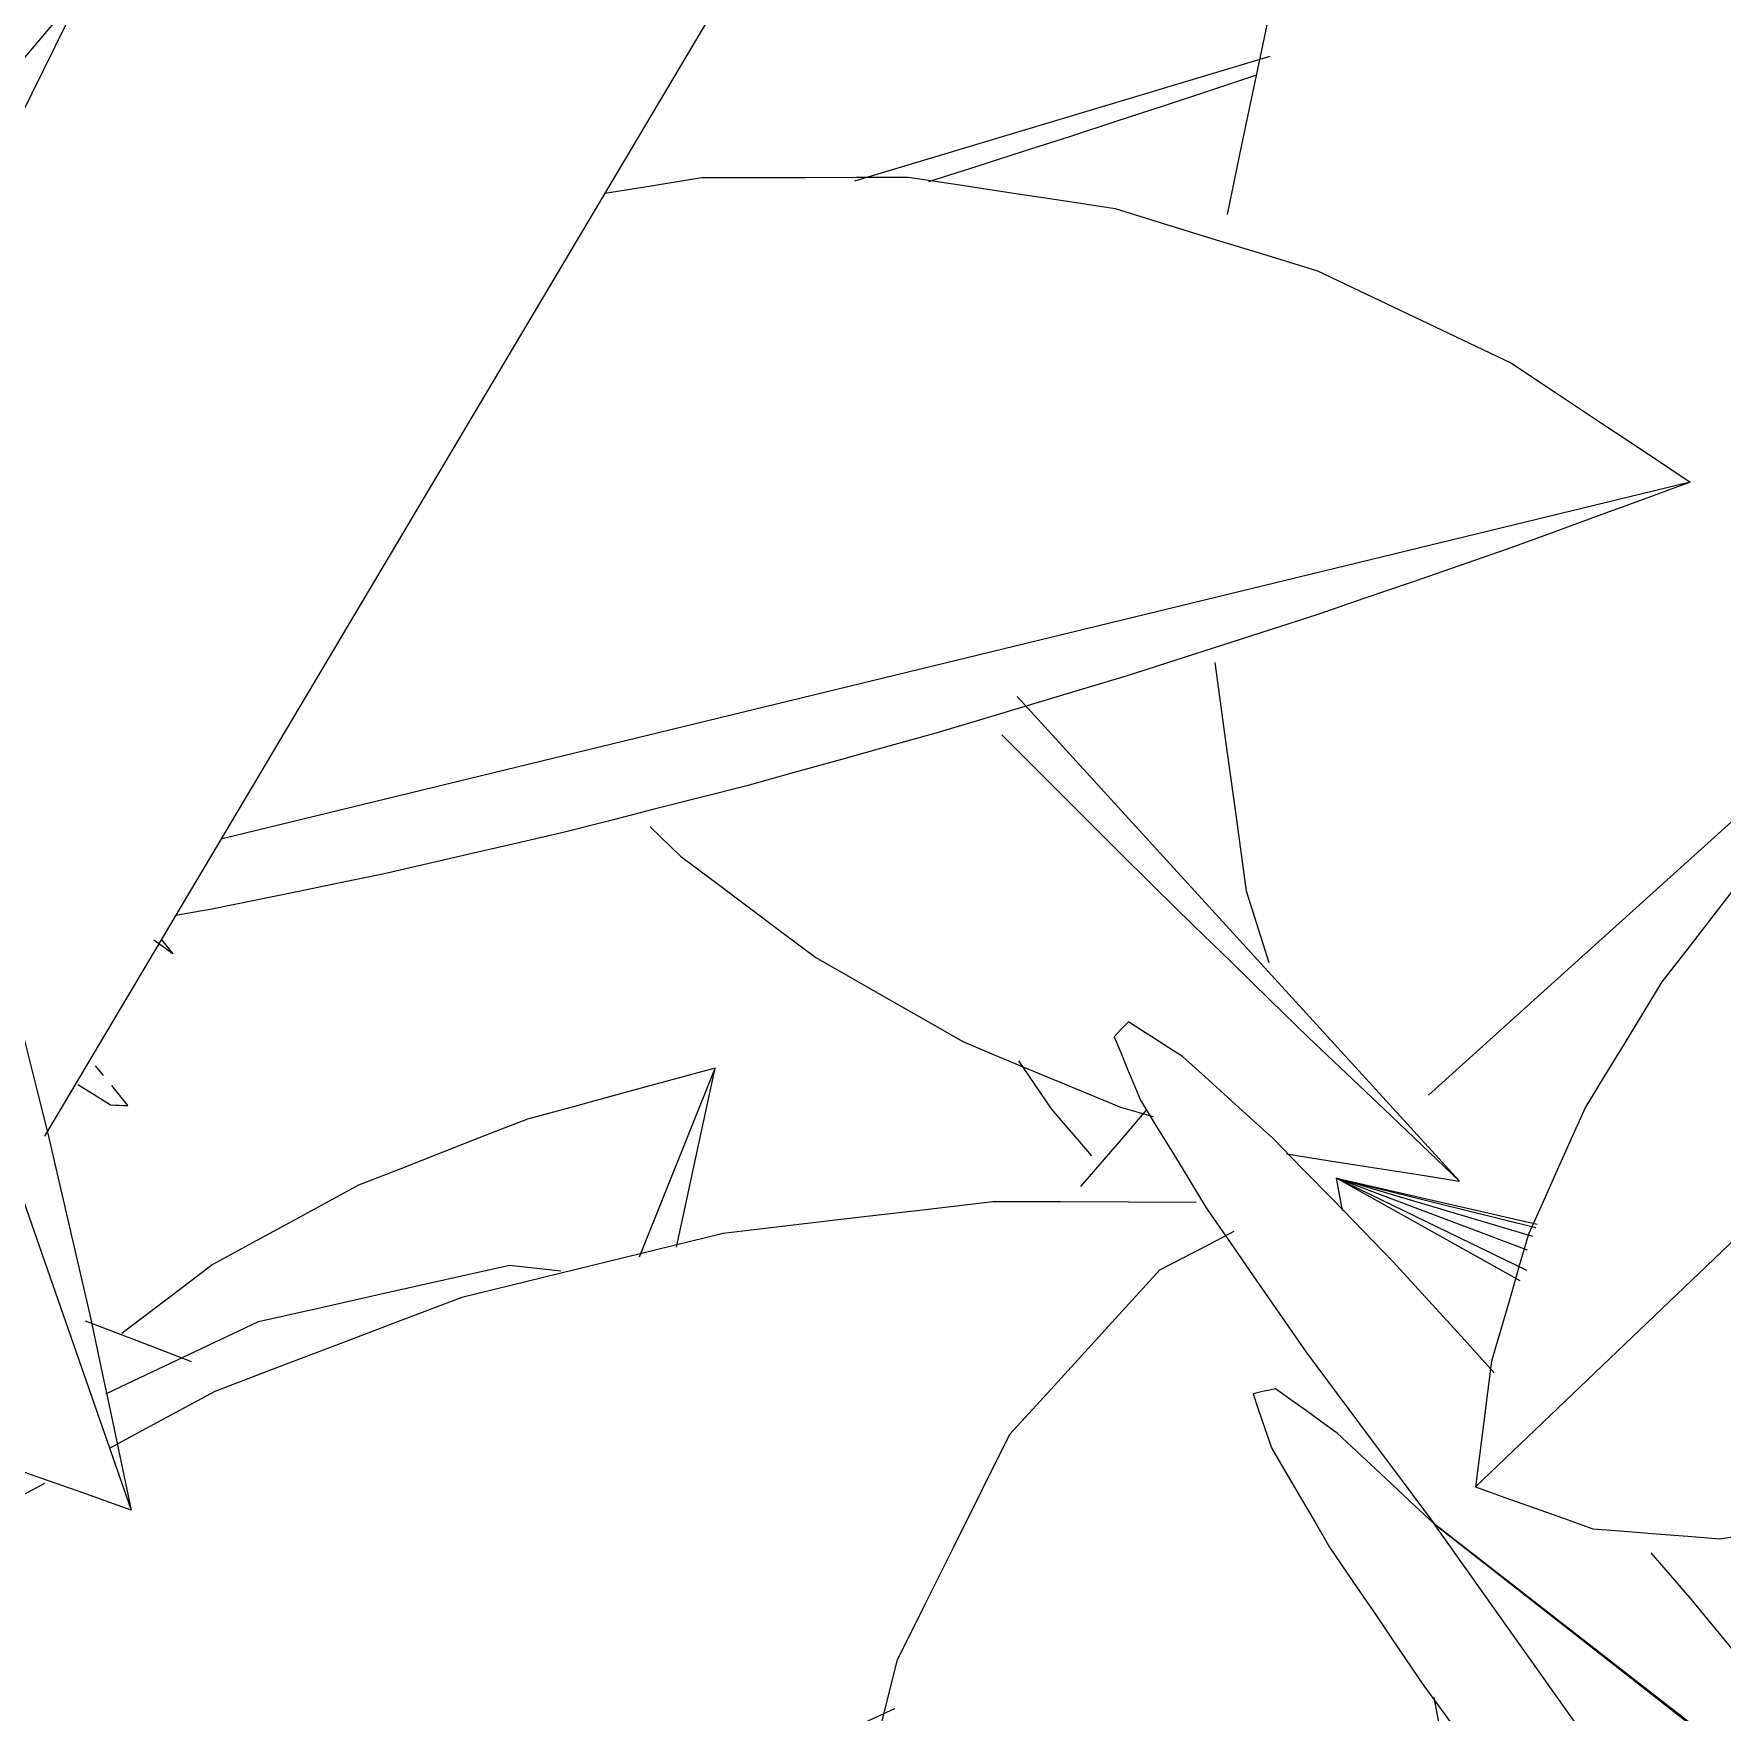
# Model space of a CAD drawing. Header units: metres. Extents: x 10.2 to 20.8, y -0.2 to 6.6.
# Drawn here: x 17.81146 to 17.84495, y 1.75823 to 1.79152 of the extents above; entities that cross this region are included whole.
import ezdxf

# ---------------------------------------------------------------- set-up
doc = ezdxf.new("R2010")
doc.units = ezdxf.units.M
doc.layers.add('Importações nas famílias', color=250, linetype='Continuous', lineweight=5)
doc.layers.add('Vegetação', color=7, linetype='Continuous', lineweight=5)

# ---------------------------------------------------------------- blocks, each defined once
blk = doc.blocks.new('Planta_pergolado_12200 - plantas pergolado_skp_Component_12-V84-Corte 3')
at = {"layer": 'Importações nas famílias'}
blk.add_line((17.900147, 0.846743), (17.910351, 0.817491), dxfattribs=at)
at = {"layer": 'Importações nas famílias', "flags": 128}
for points in [[(17.897679, 0.844328), (17.898296, 0.844932), (17.898913, 0.845536), (17.89953, 0.84614), (17.900147, 0.846743)], [(17.900147, 0.846743), (17.900326, 0.846599), (17.900505, 0.846454), (17.900685, 0.84631), (17.900864, 0.846165)], [(17.900864, 0.846165), (17.901057, 0.84592), (17.901251, 0.845674), (17.901444, 0.845428), (17.901637, 0.845183)], [(17.901637, 0.845183), (17.901842, 0.844838), (17.902047, 0.844494), (17.902252, 0.84415), (17.902457, 0.843806)], [(17.895777, 0.841694), (17.896252, 0.842353), (17.896728, 0.843011), (17.897203, 0.84367), (17.897679, 0.844328)], [(17.902457, 0.843806), (17.902671, 0.843367), (17.902886, 0.842929), (17.9031, 0.84249), (17.903315, 0.842051)], [(17.903315, 0.842051), (17.903536, 0.841523), (17.903757, 0.840994), (17.903979, 0.840466), (17.9042, 0.839937)], [(17.894484, 0.838902), (17.894808, 0.8396), (17.895131, 0.840298), (17.895454, 0.840996), (17.895777, 0.841694)], [(17.9042, 0.839937), (17.904426, 0.839325), (17.904652, 0.838713), (17.904878, 0.8381), (17.905104, 0.837488)], [(17.893833, 0.836019), (17.893996, 0.83674), (17.894159, 0.837461), (17.894322, 0.838182), (17.894484, 0.838902)], [(17.905104, 0.837488), (17.905332, 0.836799), (17.905561, 0.836109), (17.905789, 0.83542), (17.906017, 0.834731)], [(17.893837, 0.833112), (17.893836, 0.833839), (17.893835, 0.834565), (17.893834, 0.835292), (17.893833, 0.836019)], [(17.906017, 0.834731), (17.906244, 0.833972), (17.906472, 0.833213), (17.9067, 0.832454), (17.906927, 0.831695)], [(17.894496, 0.830248), (17.894331, 0.830964), (17.894166, 0.83168), (17.894001, 0.832396), (17.893837, 0.833112)], [(17.906927, 0.831695), (17.907152, 0.830876), (17.907377, 0.830056), (17.907601, 0.829236), (17.907826, 0.828416)], [(17.895796, 0.827496), (17.895471, 0.828184), (17.895146, 0.828872), (17.894821, 0.82956), (17.894496, 0.830248)], [(17.907826, 0.828416), (17.908045, 0.827545), (17.908264, 0.826673), (17.908483, 0.825801), (17.908703, 0.82493)], [(17.897705, 0.82492), (17.897227, 0.825564), (17.89675, 0.826208), (17.896273, 0.826852), (17.895796, 0.827496)], [(17.900179, 0.82258), (17.89956, 0.823165), (17.898942, 0.82375), (17.898323, 0.824335), (17.897705, 0.82492)], [(17.908703, 0.82493), (17.908914, 0.824016), (17.909125, 0.823102), (17.909336, 0.822188), (17.909548, 0.821274)], [(17.90316, 0.820531), (17.902414, 0.821043), (17.901669, 0.821555), (17.900924, 0.822068), (17.900179, 0.82258)], [(17.909548, 0.821274), (17.909748, 0.820329), (17.909949, 0.819383), (17.91015, 0.818437), (17.910351, 0.817491)], [(17.906577, 0.818821), (17.905723, 0.819249), (17.904868, 0.819676), (17.904014, 0.820104), (17.90316, 0.820531)], [(17.910351, 0.817491), (17.909408, 0.817824), (17.908464, 0.818156), (17.907521, 0.818489), (17.906577, 0.818821)]]:
    blk.add_lwpolyline(points, dxfattribs=at)
blk = doc.blocks.new('Planta_pergolado_12200 - plantas pergolado_skp_Component_12-V85-Corte 3')
at = {"layer": 'Importações nas famílias'}
for p, q in [((17.94127, 0.837876), (17.91213, 0.830794)), ((17.911948, 0.829407), (17.911232, 0.829281))]:
    blk.add_line(p, q, dxfattribs=at)
at = {"layer": 'Importações nas famílias', "flags": 128}
for points in [[(17.919742, 0.843608), (17.920662, 0.843755), (17.92166, 0.843915)], [(17.92166, 0.843915), (17.922685, 0.843917), (17.923709, 0.843919), (17.924733, 0.843921), (17.925757, 0.843924)], [(17.925757, 0.843924), (17.926783, 0.843769), (17.927809, 0.843613), (17.928835, 0.843458), (17.929861, 0.843303)], [(17.929861, 0.843303), (17.930865, 0.842994), (17.931869, 0.842684), (17.932873, 0.842375), (17.933877, 0.842066)], [(17.933877, 0.842066), (17.934835, 0.84161), (17.935794, 0.841155), (17.936752, 0.840699), (17.93771, 0.840243)], [(17.93771, 0.840243), (17.9386, 0.839651), (17.93949, 0.83906), (17.94038, 0.838468), (17.94127, 0.837876)], [(17.94127, 0.837876), (17.940358, 0.837541), (17.939445, 0.837207), (17.938533, 0.836872), (17.93762, 0.836537)], [(17.93762, 0.836537), (17.936686, 0.836215), (17.935751, 0.835894), (17.934817, 0.835572), (17.933883, 0.835251)], [(17.933883, 0.835251), (17.932937, 0.834947), (17.931991, 0.834642), (17.931045, 0.834338), (17.930099, 0.834034)], [(17.930099, 0.834034), (17.929151, 0.83375), (17.928204, 0.833466), (17.927257, 0.833182), (17.92631, 0.832898)], [(17.92631, 0.832898), (17.925373, 0.832637), (17.924435, 0.832377), (17.923498, 0.832116), (17.92256, 0.831856)], [(17.92256, 0.831856), (17.921642, 0.831622), (17.920724, 0.831388), (17.919807, 0.831154), (17.918889, 0.83092)], [(17.918889, 0.83092), (17.918001, 0.830716), (17.917114, 0.830511), (17.916226, 0.830306), (17.915339, 0.830101)], [(17.915339, 0.830101), (17.914491, 0.829927), (17.913643, 0.829754), (17.912795, 0.82958), (17.911948, 0.829407)]]:
    blk.add_lwpolyline(points, dxfattribs=at)
blk = doc.blocks.new('Planta_pergolado_12200 - plantas pergolado_skp_Component_12-V86-Corte 3')
at = {"layer": 'Importações nas famílias'}
blk.add_line((17.930502, 0.861723), (17.908631, 0.824904), dxfattribs=at)
at = {"layer": 'Importações nas famílias', "flags": 128}
blk.add_lwpolyline([(17.907917, 0.844643), (17.908382, 0.845587), (17.908847, 0.846531), (17.909312, 0.847475), (17.909778, 0.848419)], dxfattribs=at)
blk = doc.blocks.new('Planta_pergolado_12200 - plantas pergolado_skp_Component_17-V464-Corte 3')
at = {"layer": 'Importações nas famílias'}
for p, q in [((17.812886, 1.792958), (17.806601, 1.785507)), ((17.814221, 1.773274), (17.813839, 1.773545)), ((17.813999, 1.773545), (17.814221, 1.773274))]:
    blk.add_line(p, q, dxfattribs=at)
blk = doc.blocks.new('Planta_pergolado_12200 - plantas pergolado_skp_Component_16-V465-Corte 3')
for name, p in [('Planta_pergolado_12200 - plantas pergolado_skp_Component_17-V464-Corte 3', (0, 0)), ('Planta_pergolado_12200 - plantas pergolado_skp_Component_12-V86-Corte 3', (-0.096957, 0.944751)), ('Planta_pergolado_12200 - plantas pergolado_skp_Component_12-V84-Corte 3', (-0.096957, 0.944751)), ('Planta_pergolado_12200 - plantas pergolado_skp_Component_12-V85-Corte 3', (-0.096957, 0.944751))]:
    blk.add_blockref(name, p)
blk = doc.blocks.new('Planta_pergolado_12200 - plantas pergolado_skp_Component_12-V82-Corte 3')
at = {"layer": 'Importações nas famílias'}
blk.add_line((17.854673, 0.790909), (17.880921, 0.814013), dxfattribs=at)
at = {"layer": 'Importações nas famílias', "flags": 128}
for points in [[(17.874075, 0.813284), (17.874915, 0.81342), (17.875754, 0.813557), (17.876593, 0.813694), (17.877433, 0.813831)], [(17.877433, 0.813831), (17.878305, 0.813876), (17.879177, 0.813922), (17.880049, 0.813967), (17.880921, 0.814013)], [(17.880921, 0.814013), (17.880181, 0.813257), (17.87944, 0.812502), (17.8787, 0.811746), (17.87796, 0.81099)], [(17.870885, 0.812377), (17.871683, 0.812604), (17.87248, 0.81283), (17.873278, 0.813057), (17.874075, 0.813284)], [(17.867899, 0.811122), (17.868645, 0.811436), (17.869392, 0.81175), (17.870139, 0.812063), (17.870885, 0.812377)], [(17.865148, 0.809531), (17.865836, 0.809929), (17.866524, 0.810327), (17.867211, 0.810724), (17.867899, 0.811122)], [(17.87796, 0.81099), (17.8772, 0.810232), (17.87644, 0.809475), (17.87568, 0.808717), (17.874919, 0.807959)], [(17.862665, 0.807623), (17.863286, 0.8081), (17.863907, 0.808577), (17.864528, 0.809054), (17.865148, 0.809531)], [(17.874919, 0.807959), (17.874157, 0.807217), (17.873395, 0.806475), (17.872633, 0.805733), (17.871871, 0.804991)], [(17.860476, 0.805419), (17.861024, 0.80597), (17.861571, 0.806521), (17.862118, 0.807072), (17.862665, 0.807623)], [(17.858607, 0.802943), (17.859074, 0.803562), (17.859542, 0.804181), (17.860009, 0.8048), (17.860476, 0.805419)], [(17.871871, 0.804991), (17.871125, 0.804282), (17.870379, 0.803573), (17.869633, 0.802865), (17.868886, 0.802156)], [(17.857076, 0.800222), (17.857459, 0.800902), (17.857841, 0.801582), (17.858224, 0.802263), (17.858607, 0.802943)], [(17.868886, 0.802156), (17.868174, 0.801496), (17.867461, 0.800837), (17.866748, 0.800178), (17.866035, 0.799519)], [(17.855903, 0.797288), (17.856196, 0.798021), (17.85649, 0.798755), (17.856783, 0.799489), (17.857076, 0.800222)], [(17.866035, 0.799519), (17.865372, 0.798925), (17.86471, 0.798331), (17.864047, 0.797737), (17.863384, 0.797143)], [(17.855099, 0.794172), (17.8553, 0.794951), (17.855501, 0.79573), (17.855702, 0.796509), (17.855903, 0.797288)], [(17.863384, 0.797143), (17.862787, 0.796628), (17.86219, 0.796113), (17.861593, 0.795599), (17.860996, 0.795084)], [(17.860996, 0.795084), (17.860479, 0.79466), (17.859962, 0.794237), (17.859444, 0.793813), (17.858927, 0.793389)], [(17.854673, 0.790909), (17.85478, 0.791725), (17.854886, 0.792541), (17.854992, 0.793356), (17.855099, 0.794172)], [(17.858927, 0.793389), (17.858502, 0.793067), (17.858076, 0.792744), (17.857651, 0.792422), (17.857225, 0.7921)], [(17.857225, 0.7921), (17.856901, 0.791886), (17.856578, 0.791672), (17.856254, 0.791458), (17.85593, 0.791245)], [(17.85593, 0.791245), (17.855716, 0.791145), (17.855502, 0.791045), (17.855287, 0.790945), (17.855073, 0.790845)], [(17.855073, 0.790845), (17.854973, 0.790861), (17.854873, 0.790877), (17.854773, 0.790893), (17.854673, 0.790909)]]:
    blk.add_lwpolyline(points, dxfattribs=at)
blk = doc.blocks.new('Planta_pergolado_12200 - plantas pergolado_skp_Component_16-V490-Corte 3')
blk.add_blockref('Planta_pergolado_12200 - plantas pergolado_skp_Component_12-V82-Corte 3', (-0.019417, 0.944751))
blk = doc.blocks.new('Planta_pergolado_12200 - plantas pergolado_skp_-3067431-Corte 3')
for name in ['Planta_pergolado_12200 - plantas pergolado_skp_Component_16-V465-Corte 3', 'Planta_pergolado_12200 - plantas pergolado_skp_Component_16-V490-Corte 3']:
    blk.add_blockref(name, (0, 0))
blk = doc.blocks.new('Planta_pergolado_12200 - plantas pergolado_skp_-3067432-Corte 3')
blk.add_blockref('Planta_pergolado_12200 - plantas pergolado_skp_-3067431-Corte 3', (0, 0))
blk = doc.blocks.new('Planta_pergolado_12200 - plantas pergolado_skp_Component_17-V814-Corte 3')
at = {"layer": 'Importações nas famílias', "flags": 128}
blk.add_lwpolyline([(17.833516, 1.770164), (17.832983, 1.769545), (17.832217, 1.768657)], dxfattribs=at)
blk = doc.blocks.new('Planta_pergolado_12200 - plantas pergolado_skp_Component_16-V815-Corte 3')
blk.add_blockref('Planta_pergolado_12200 - plantas pergolado_skp_Component_17-V814-Corte 3', (0, 0))
blk = doc.blocks.new('Planta_pergolado_12200 - plantas pergolado_skp_-3067440-Corte 3')
blk.add_blockref('Planta_pergolado_12200 - plantas pergolado_skp_Component_16-V815-Corte 3', (0, 0))
blk = doc.blocks.new('Planta_pergolado_12200 - plantas pergolado_skp_Component_12-V921-Corte 3')
at = {"layer": 'Importações nas famílias'}
for p, q in [((17.830869, 1.798008), (17.831364, 1.797883)), ((17.835975, 1.791066), (17.827735, 1.788597))]:
    blk.add_line(p, q, dxfattribs=at)
at = {"layer": 'Importações nas famílias', "flags": 128}
for points in [[(17.828741, 1.798206), (17.829805, 1.798107), (17.830869, 1.798008)], [(17.832945, 1.797487), (17.833983, 1.797226), (17.835021, 1.796966)], [(17.835021, 1.796966), (17.836009, 1.79655), (17.836997, 1.796135), (17.837846, 1.795777)], [(17.835693, 1.790689), (17.834775, 1.790387), (17.833856, 1.790086), (17.832938, 1.789785), (17.83202, 1.789483)], [(17.83202, 1.789483), (17.831082, 1.789183), (17.830143, 1.788883), (17.829205, 1.788583)]]:
    blk.add_lwpolyline(points, dxfattribs=at)
blk = doc.blocks.new('Planta_pergolado_12200 - plantas pergolado_skp_Component_16-V924-Corte 3')
blk.add_blockref('Planta_pergolado_12200 - plantas pergolado_skp_Component_12-V921-Corte 3', (0, 0))
blk = doc.blocks.new('Planta_pergolado_12200 - plantas pergolado_skp_Component_17-V986-Corte 3')
at = {"layer": 'Importações nas famílias'}
blk.add_line((17.820898, 1.7671), (17.821912, 1.766986), dxfattribs=at)
at = {"layer": 'Importações nas famílias', "flags": 128}
for points in [[(17.815919, 1.765981), (17.817163, 1.766261), (17.818408, 1.766541), (17.819653, 1.76682), (17.820898, 1.7671)], [(17.812892, 1.764546), (17.813181, 1.764683), (17.81455, 1.765332), (17.815919, 1.765981)]]:
    blk.add_lwpolyline(points, dxfattribs=at)
blk = doc.blocks.new('Planta_pergolado_12200 - plantas pergolado_skp_Component_16-V987-Corte 3')
blk.add_blockref('Planta_pergolado_12200 - plantas pergolado_skp_Component_17-V986-Corte 3', (0, 0))
blk = doc.blocks.new('Planta_pergolado_12200 - plantas pergolado_skp_-V996-Corte 3')
blk.add_blockref('Planta_pergolado_12200 - plantas pergolado_skp_Component_16-V987-Corte 3', (0, 0))
blk = doc.blocks.new('Planta_pergolado_12200 - plantas pergolado_skp_-3067442-Corte 3')
for name in ['Planta_pergolado_12200 - plantas pergolado_skp_-V996-Corte 3', 'Planta_pergolado_12200 - plantas pergolado_skp_Component_16-V924-Corte 3']:
    blk.add_blockref(name, (0, 0))
blk = doc.blocks.new('Planta_pergolado_12200 - plantas pergolado_skp_-3067443-Corte 3')
for name in ['Planta_pergolado_12200 - plantas pergolado_skp_-3067442-Corte 3', 'Planta_pergolado_12200 - plantas pergolado_skp_-3067440-Corte 3']:
    blk.add_blockref(name, (0, 0))
blk = doc.blocks.new('Planta_pergolado_12200 - plantas pergolado_skp_Component_12-V1027-Corte 3')
at = {"layer": 'Importações nas famílias'}
blk.add_line((17.77911, 1.792388), (17.78447, 1.786518), dxfattribs=at)
at = {"layer": 'Importações nas famílias', "flags": 128}
for points in [[(17.780697, 1.789216), (17.780051, 1.789912), (17.779405, 1.790608)], [(17.783498, 1.786279), (17.782798, 1.787013), (17.782097, 1.787748), (17.781397, 1.788482), (17.780697, 1.789216)], [(17.774652, 1.787259), (17.775102, 1.786535), (17.775552, 1.785811)], [(17.775552, 1.785811), (17.776082, 1.785154), (17.776611, 1.784497), (17.777141, 1.783839), (17.77767, 1.783182)]]:
    blk.add_lwpolyline(points, dxfattribs=at)
blk = doc.blocks.new('Planta_pergolado_12200 - plantas pergolado_skp_Component_12-V1028-Corte 3')
at = {"layer": 'Importações nas famílias'}
for p, q in [((17.77927, 1.79275), (17.779229, 1.793548)), ((17.778691, 1.792843), (17.779414, 1.784024))]:
    blk.add_line(p, q, dxfattribs=at)
at = {"layer": 'Importações nas famílias', "flags": 128}
for points in [[(17.779392, 1.789377), (17.779362, 1.79022), (17.779331, 1.791063), (17.779301, 1.791907), (17.77927, 1.79275)], [(17.779441, 1.786446), (17.779429, 1.787178), (17.779417, 1.787911), (17.779404, 1.788644), (17.779392, 1.789377)], [(17.775935, 1.788776), (17.776457, 1.787944), (17.77698, 1.787112)], [(17.77698, 1.787112), (17.777588, 1.78634), (17.778197, 1.785568), (17.778805, 1.784796), (17.779414, 1.784024)], [(17.779414, 1.784024), (17.77942, 1.784629), (17.779427, 1.785235), (17.779434, 1.78584), (17.779441, 1.786446)]]:
    blk.add_lwpolyline(points, dxfattribs=at)
blk = doc.blocks.new('Planta_pergolado_12200 - plantas pergolado_skp_Component_12-V1029-Corte 3')
at = {"layer": 'Importações nas famílias'}
blk.add_line((17.823474, 1.767261), (17.824973, 1.771006), dxfattribs=at)
at = {"layer": 'Importações nas famílias', "flags": 128}
for points in [[(17.824973, 1.771006), (17.824043, 1.770754), (17.823113, 1.770501), (17.822183, 1.770248), (17.821252, 1.769995)], [(17.824209, 1.767458), (17.8244, 1.768345), (17.824591, 1.769232), (17.824782, 1.770119), (17.824973, 1.771006)], [(17.821252, 1.769995), (17.820414, 1.769668), (17.819576, 1.76934), (17.818739, 1.769012), (17.817901, 1.768684)], [(17.817901, 1.768684), (17.817175, 1.768289), (17.816449, 1.767894), (17.815723, 1.767499), (17.814998, 1.767104)], [(17.814998, 1.767104), (17.814401, 1.766651), (17.813805, 1.766198), (17.813208, 1.765744)]]:
    blk.add_lwpolyline(points, dxfattribs=at)
blk = doc.blocks.new('Planta_pergolado_12200 - plantas pergolado_skp_Component_17-V1030-Corte 3')
at = {"layer": 'Importações nas famílias'}
blk.add_line((17.791802, 1.769119), (17.79209, 1.768627), dxfattribs=at)
at = {"layer": 'Importações nas famílias', "flags": 128}
blk.add_lwpolyline([(17.791619, 1.769654), (17.79171, 1.769387), (17.791802, 1.769119)], dxfattribs=at)
blk = doc.blocks.new('Planta_pergolado_12200 - plantas pergolado_skp_Component_16-V1031-Corte 3')
for name in ['Planta_pergolado_12200 - plantas pergolado_skp_Component_12-V1028-Corte 3', 'Planta_pergolado_12200 - plantas pergolado_skp_Component_12-V1027-Corte 3', 'Planta_pergolado_12200 - plantas pergolado_skp_Component_12-V1029-Corte 3', 'Planta_pergolado_12200 - plantas pergolado_skp_Component_17-V1030-Corte 3']:
    blk.add_blockref(name, (0, 0))
blk = doc.blocks.new('Planta_pergolado_12200 - plantas pergolado_skp_-V1088-Corte 3')
blk.add_blockref('Planta_pergolado_12200 - plantas pergolado_skp_Component_16-V1031-Corte 3', (0, 0))
blk = doc.blocks.new('Planta_pergolado_12200 - plantas pergolado_skp_Component_12-V1237-Corte 3')
at = {"layer": 'Importações nas famílias'}
for p, q in [((17.814297, 1.796459), (17.814357, 1.795864)), ((17.83096, 1.778375), (17.839735, 1.768767)), ((17.823684, 1.775792), (17.824288, 1.775209)), ((17.833011, 1.77023), (17.833661, 1.770047))]:
    blk.add_line(p, q, dxfattribs=at)
at = {"layer": 'Importações nas famílias', "flags": 128}
for points in [[(17.81448, 1.796097), (17.814413, 1.796278), (17.814346, 1.796459), (17.814279, 1.79664)], [(17.833694, 1.774586), (17.832935, 1.775344), (17.832175, 1.776102), (17.831416, 1.77686), (17.830657, 1.777618)], [(17.824288, 1.775209), (17.824958, 1.774706), (17.825628, 1.774203), (17.826298, 1.773701), (17.826968, 1.773198)], [(17.836744, 1.771612), (17.835982, 1.772356), (17.835219, 1.773099), (17.834457, 1.773843), (17.833694, 1.774586)], [(17.826968, 1.773198), (17.827698, 1.772782), (17.828427, 1.772365), (17.829157, 1.771949), (17.829887, 1.771532)], [(17.829887, 1.771532), (17.830668, 1.771207), (17.831449, 1.770881), (17.83223, 1.770555), (17.833011, 1.77023)], [(17.839735, 1.768767), (17.838987, 1.769478), (17.838239, 1.77019), (17.837492, 1.770901), (17.836744, 1.771612)], [(17.836306, 1.769304), (17.837163, 1.76917), (17.83802, 1.769036), (17.838877, 1.768901), (17.839735, 1.768767)]]:
    blk.add_lwpolyline(points, dxfattribs=at)
blk = doc.blocks.new('Planta_pergolado_12200 - plantas pergolado_skp_Component_12-V1241-Corte 3')
at = {"layer": 'Importações nas famílias'}
blk.add_line((17.867002, 1.788457), (17.84005, 1.762702), dxfattribs=at)
at = {"layer": 'Importações nas famílias', "flags": 128}
for points in [[(17.867002, 1.788457), (17.866078, 1.78812), (17.865154, 1.787783), (17.86423, 1.787446), (17.863306, 1.787109)], [(17.86588, 1.78433), (17.866161, 1.785362), (17.866441, 1.786393), (17.866722, 1.787425), (17.867002, 1.788457)], [(17.863306, 1.787109), (17.86242, 1.786718), (17.861535, 1.786327), (17.860649, 1.785936), (17.859763, 1.785545)], [(17.859763, 1.785545), (17.858926, 1.785104), (17.858088, 1.784663), (17.85725, 1.784222), (17.856413, 1.783781)], [(17.864394, 1.780305), (17.864766, 1.781311), (17.865137, 1.782317), (17.865509, 1.783323), (17.86588, 1.78433)], [(17.856413, 1.783781), (17.855633, 1.783294), (17.854852, 1.782808), (17.854072, 1.782322), (17.853292, 1.781836)], [(17.853292, 1.781836), (17.852578, 1.781311), (17.851863, 1.780785), (17.851149, 1.78026), (17.850435, 1.779734)], [(17.862578, 1.776477), (17.863032, 1.777434), (17.863486, 1.778391), (17.86394, 1.779348), (17.864394, 1.780305)], [(17.850435, 1.779734), (17.849795, 1.779175), (17.849155, 1.778616), (17.848514, 1.778056), (17.847874, 1.777497)], [(17.847874, 1.777497), (17.847315, 1.77691), (17.846756, 1.776323), (17.846197, 1.775737), (17.845638, 1.77515)], [(17.860474, 1.772936), (17.861, 1.773821), (17.861526, 1.774706), (17.862052, 1.775592), (17.862578, 1.776477)], [(17.845638, 1.77515), (17.845166, 1.774542), (17.844694, 1.773934), (17.844222, 1.773326), (17.84375, 1.772718)], [(17.858132, 1.769765), (17.858718, 1.770558), (17.859303, 1.771351), (17.859888, 1.772143), (17.860474, 1.772936)], [(17.84375, 1.772718), (17.843371, 1.772096), (17.842992, 1.771474), (17.842613, 1.770852), (17.842233, 1.77023)], [(17.842233, 1.77023), (17.841951, 1.769601), (17.841668, 1.768972), (17.841386, 1.768342), (17.841103, 1.767713)], [(17.855607, 1.767039), (17.856238, 1.767721), (17.85687, 1.768402), (17.857501, 1.769084), (17.858132, 1.769765)], [(17.841103, 1.767713), (17.840921, 1.767083), (17.840738, 1.766453), (17.840556, 1.765824), (17.840373, 1.765194)], [(17.852958, 1.764821), (17.85362, 1.765376), (17.854283, 1.76593), (17.854945, 1.766484), (17.855607, 1.767039)], [(17.840373, 1.765194), (17.840292, 1.764571), (17.840212, 1.763948), (17.840131, 1.763325), (17.84005, 1.762702)], [(17.850248, 1.763164), (17.850925, 1.763578), (17.851603, 1.763992), (17.852281, 1.764407), (17.852958, 1.764821)], [(17.847539, 1.762105), (17.848216, 1.76237), (17.848893, 1.762635), (17.84957, 1.762899), (17.850248, 1.763164)], [(17.84005, 1.762702), (17.840633, 1.762494), (17.841215, 1.762287), (17.841797, 1.762079), (17.84238, 1.761872)], [(17.844896, 1.761671), (17.845556, 1.76178), (17.846217, 1.761888), (17.846878, 1.761997), (17.847539, 1.762105)], [(17.84238, 1.761872), (17.843009, 1.761822), (17.843638, 1.761772), (17.844267, 1.761722), (17.844896, 1.761671)]]:
    blk.add_lwpolyline(points, dxfattribs=at)
blk = doc.blocks.new('Planta_pergolado_12200 - plantas pergolado_skp_Component_17-V1242-Corte 3')
at = {"layer": 'Importações nas famílias'}
for p, q in [((17.84749, 1.755548), (17.839234, 1.761969)), ((17.839234, 1.761969), (17.847442, 1.755548)), ((17.845199, 1.753577), (17.839234, 1.761969)), ((17.844304, 1.760509), (17.843539, 1.761397))]:
    blk.add_line(p, q, dxfattribs=at)
at = {"layer": 'Importações nas famílias', "flags": 128}
for points in [[(17.833168, 1.771925), (17.833097, 1.771851), (17.833027, 1.771777), (17.832956, 1.771703), (17.832885, 1.771629)], [(17.834243, 1.771238), (17.833974, 1.77141), (17.833706, 1.771581), (17.833437, 1.771753), (17.833168, 1.771925)], [(17.832885, 1.771629), (17.833016, 1.771315), (17.833148, 1.771), (17.833279, 1.770686), (17.833411, 1.770371)], [(17.836035, 1.769616), (17.835587, 1.770021), (17.835139, 1.770427), (17.834691, 1.770832), (17.834243, 1.771238)], [(17.833411, 1.770371), (17.833736, 1.769837), (17.834061, 1.769304), (17.834386, 1.76877), (17.834711, 1.768236)], [(17.838423, 1.767168), (17.837826, 1.76778), (17.837229, 1.768392), (17.836632, 1.769004), (17.836035, 1.769616)], [(17.834711, 1.768236), (17.835208, 1.76752), (17.835705, 1.766803), (17.836201, 1.766087), (17.836698, 1.765371)], [(17.840425, 1.764963), (17.839833, 1.765615), (17.839128, 1.766391), (17.838423, 1.767168)], [(17.836698, 1.765371), (17.837332, 1.76452), (17.837966, 1.76367), (17.8386, 1.762819), (17.839234, 1.761969)], [(17.836086, 1.764647), (17.835975, 1.764622), (17.835863, 1.764598), (17.835752, 1.764573), (17.835641, 1.764548)], [(17.835641, 1.764548), (17.835732, 1.764281), (17.835823, 1.764013), (17.835915, 1.763746), (17.836006, 1.763478)], [(17.837312, 1.763767), (17.837005, 1.763987), (17.836699, 1.764207), (17.836392, 1.764427), (17.836086, 1.764647)], [(17.839234, 1.761969), (17.838754, 1.762418), (17.838273, 1.762868), (17.837792, 1.763318), (17.837312, 1.763767)], [(17.836006, 1.763478), (17.836294, 1.762986), (17.836582, 1.762493), (17.83687, 1.762001), (17.837157, 1.761509)], [(17.837157, 1.761509), (17.837622, 1.760825), (17.838087, 1.760142), (17.838551, 1.759458), (17.839016, 1.758775)], [(17.847397, 1.756752), (17.846623, 1.757691), (17.84585, 1.758631), (17.845077, 1.75957), (17.844304, 1.760509)], [(17.839016, 1.758775), (17.839626, 1.757947), (17.840235, 1.757119), (17.840845, 1.756291), (17.841455, 1.755463)]]:
    blk.add_lwpolyline(points, dxfattribs=at)
blk = doc.blocks.new('Planta_pergolado_12200 - plantas pergolado_skp_Component_16-V1243-Corte 3')
for name in ['Planta_pergolado_12200 - plantas pergolado_skp_Component_12-V1237-Corte 3', 'Planta_pergolado_12200 - plantas pergolado_skp_Component_12-V1241-Corte 3', 'Planta_pergolado_12200 - plantas pergolado_skp_Component_17-V1242-Corte 3']:
    blk.add_blockref(name, (0, 0))
blk = doc.blocks.new('Planta_pergolado_12200 - plantas pergolado_skp_-V1313-Corte 3')
blk.add_blockref('Planta_pergolado_12200 - plantas pergolado_skp_Component_16-V1243-Corte 3', (0, 0))
blk = doc.blocks.new('Planta_pergolado_12200 - plantas pergolado_skp_Component_17-V1319-Corte 3')
at = {"layer": 'Importações nas famílias'}
blk.add_line((17.812845, 1.770857), (17.812686, 1.771054), dxfattribs=at)
at = {"layer": 'Importações nas famílias', "flags": 128}
for points in [[(17.812331, 1.770684), (17.812656, 1.770481), (17.812981, 1.770278)], [(17.813324, 1.770265), (17.813165, 1.770462), (17.813005, 1.770659)], [(17.812981, 1.770278), (17.813067, 1.770275), (17.813153, 1.770272), (17.813239, 1.770268), (17.813324, 1.770265)]]:
    blk.add_lwpolyline(points, dxfattribs=at)
blk = doc.blocks.new('Planta_pergolado_12200 - plantas pergolado_skp_Component_16-V1320-Corte 3')
blk.add_blockref('Planta_pergolado_12200 - plantas pergolado_skp_Component_17-V1319-Corte 3', (0, 0))
blk = doc.blocks.new('Planta_pergolado_12200 - plantas pergolado_skp_Component_12-V1395-Corte 3')
at = {"layer": 'Importações nas famílias'}
for p, q in [((17.837024, 1.797866), (17.837101, 1.796081)), ((17.831645, 1.7702), (17.830997, 1.771151)), ((17.832441, 1.769267), (17.831645, 1.7702))]:
    blk.add_line(p, q, dxfattribs=at)
at = {"layer": 'Importações nas famílias', "flags": 128}
blk.add_lwpolyline([(17.83527, 1.797412), (17.836147, 1.797639), (17.837024, 1.797866)], dxfattribs=at)
blk = doc.blocks.new('Planta_pergolado_12200 - plantas pergolado_skp_Component_17-V1399-Corte 3')
at = {"layer": 'Importações nas famílias', "flags": 128}
blk.add_lwpolyline([(17.814591, 1.765184), (17.813786, 1.765491), (17.812485, 1.765988)], dxfattribs=at)
blk = doc.blocks.new('Planta_pergolado_12200 - plantas pergolado_skp_Component_16-V1400-Corte 3')
for name in ['Planta_pergolado_12200 - plantas pergolado_skp_Component_12-V1395-Corte 3', 'Planta_pergolado_12200 - plantas pergolado_skp_Component_17-V1399-Corte 3']:
    blk.add_blockref(name, (0, 0))
blk = doc.blocks.new('Planta_pergolado_12200 - plantas pergolado_skp_-V1432-Corte 3')
blk.add_blockref('Planta_pergolado_12200 - plantas pergolado_skp_Component_16-V1400-Corte 3', (0, 0))
blk = doc.blocks.new('Planta_pergolado_12200 - plantas pergolado_skp_-V1433-Corte 3')
for name in ['Planta_pergolado_12200 - plantas pergolado_skp_-V1432-Corte 3', 'Planta_pergolado_12200 - plantas pergolado_skp_Component_16-V1320-Corte 3']:
    blk.add_blockref(name, (0, 0))
blk = doc.blocks.new('Planta_pergolado_12200 - plantas pergolado_skp_-3067454-Corte 3')
for name in ['Planta_pergolado_12200 - plantas pergolado_skp_-V1088-Corte 3', 'Planta_pergolado_12200 - plantas pergolado_skp_-V1313-Corte 3', 'Planta_pergolado_12200 - plantas pergolado_skp_-V1433-Corte 3']:
    blk.add_blockref(name, (0, 0))
blk = doc.blocks.new('Planta_pergolado_12200 - plantas pergolado_skp_Component_12-V2233-Corte 3')
at = {"layer": 'Importações nas famílias'}
for p, q in [((17.81167, 1.762772), (17.810544, 1.762165)), ((17.803837, 1.747026), (17.82854, 1.758307)), ((17.800406, 1.752151), (17.800224, 1.751786)), ((17.826423, 1.7517), (17.827246, 1.752171)), ((17.825335, 1.751161), (17.826423, 1.7517))]:
    blk.add_line(p, q, dxfattribs=at)
at = {"layer": 'Importações nas famílias', "flags": 128}
for points in [[(17.830479, 1.768357), (17.829143, 1.768199), (17.827807, 1.768041), (17.826471, 1.767883), (17.825135, 1.767725)], [(17.834513, 1.768344), (17.833168, 1.768348), (17.831824, 1.768352), (17.830479, 1.768357)], [(17.825135, 1.767725), (17.823839, 1.767409), (17.822543, 1.767093), (17.821247, 1.766777), (17.819951, 1.766461)], [(17.819951, 1.766461), (17.818725, 1.765994), (17.8175, 1.765527), (17.816274, 1.76506), (17.815049, 1.764593)], [(17.815049, 1.764593), (17.813923, 1.763986), (17.812966, 1.76347)], [(17.810544, 1.762165), (17.809543, 1.761432), (17.808543, 1.7607), (17.807542, 1.759967), (17.806541, 1.759235)], [(17.806541, 1.759235), (17.80569, 1.758394), (17.804839, 1.757552), (17.803987, 1.756711), (17.803136, 1.75587)], [(17.803136, 1.75587), (17.802453, 1.754941), (17.801771, 1.754011), (17.801089, 1.753081), (17.800406, 1.752151)], [(17.817701, 1.747717), (17.818794, 1.748174), (17.819887, 1.748631)], [(17.813358, 1.746231), (17.814443, 1.746603), (17.815529, 1.746974), (17.816615, 1.747345), (17.817701, 1.747717)], [(17.809091, 1.745107), (17.810158, 1.745388), (17.811224, 1.745669), (17.812291, 1.74595), (17.813358, 1.746231)], [(17.805984, 1.744544), (17.807019, 1.744732), (17.808055, 1.744919), (17.809091, 1.745107)]]:
    blk.add_lwpolyline(points, dxfattribs=at)
blk = doc.blocks.new('Planta_pergolado_12200 - plantas pergolado_skp_Component_17-V2236-Corte 3')
at = {"layer": 'Importações nas famílias'}
for p, q in [((17.861451, 1.790613), (17.83912, 1.770469)), ((17.835959, 1.773092), (17.835514, 1.774515)), ((17.841187, 1.767669), (17.837294, 1.768822)), ((17.837294, 1.768822), (17.841252, 1.767844)), ((17.841086, 1.767395), (17.837294, 1.768822)), ((17.841069, 1.766996), (17.837294, 1.768822)), ((17.840942, 1.766787), (17.837294, 1.768822)), ((17.837294, 1.768822), (17.841278, 1.767914)), ((17.837415, 1.768181), (17.837294, 1.768822)), ((17.840913, 1.74963), (17.839236, 1.758525))]:
    blk.add_line(p, q, dxfattribs=at)
at = {"layer": 'Importações nas famílias', "flags": 128}
for points in [[(17.835132, 1.787933), (17.835421, 1.789314), (17.83571, 1.790694), (17.835999, 1.792075)], [(17.835514, 1.774515), (17.835305, 1.776027), (17.835096, 1.777538), (17.834887, 1.77905)], [(17.833791, 1.767004), (17.834667, 1.767458), (17.83527, 1.767771)], [(17.830821, 1.763747), (17.831564, 1.764561), (17.832306, 1.765375), (17.833048, 1.766189), (17.833791, 1.767004)], [(17.828587, 1.759274), (17.829145, 1.760392), (17.829704, 1.76151), (17.830262, 1.762629), (17.830821, 1.763747)], [(17.827688, 1.755679), (17.827914, 1.756582), (17.82825, 1.757928), (17.828587, 1.759274)]]:
    blk.add_lwpolyline(points, dxfattribs=at)
blk = doc.blocks.new('Planta_pergolado_12200 - plantas pergolado_skp_Component_16-V2237-Corte 3')
for name in ['Planta_pergolado_12200 - plantas pergolado_skp_Component_17-V2236-Corte 3', 'Planta_pergolado_12200 - plantas pergolado_skp_Component_12-V2233-Corte 3']:
    blk.add_blockref(name, (0, 0))
blk = doc.blocks.new('Planta_pergolado_12200 - plantas pergolado_skp_-V2262-Corte 3')
blk.add_blockref('Planta_pergolado_12200 - plantas pergolado_skp_Component_16-V2237-Corte 3', (0, 0))
blk = doc.blocks.new('Planta_pergolado_12200 - plantas pergolado_skp_-3067412-Corte 3')
blk.add_blockref('Planta_pergolado_12200 - plantas pergolado_skp_-V2262-Corte 3', (0, 0))
blk = doc.blocks.new('Planta_pergolado_12200 - plantas pergolado_skp_-3067421-Corte 3')
blk.add_blockref('Planta_pergolado_12200 - plantas pergolado_skp_-3067412-Corte 3', (0, 0))
blk = doc.blocks.new('Planta_pergolado_12200 - Planta_pergolado_12200-3075656-Corte 3')
for name in ['Planta_pergolado_12200 - plantas pergolado_skp_-3067421-Corte 3', 'Planta_pergolado_12200 - plantas pergolado_skp_-3067454-Corte 3', 'Planta_pergolado_12200 - plantas pergolado_skp_-3067443-Corte 3', 'Planta_pergolado_12200 - plantas pergolado_skp_-3067432-Corte 3']:
    blk.add_blockref(name, (0, 0))

msp = doc.modelspace()

# ---------------------------------------------------------------- block references
at = {"layer": 'Vegetação', "color": 250}
msp.add_blockref('Planta_pergolado_12200 - Planta_pergolado_12200-3075656-Corte 3', (0, 0), dxfattribs=at)

doc.saveas('drawing.dxf')
